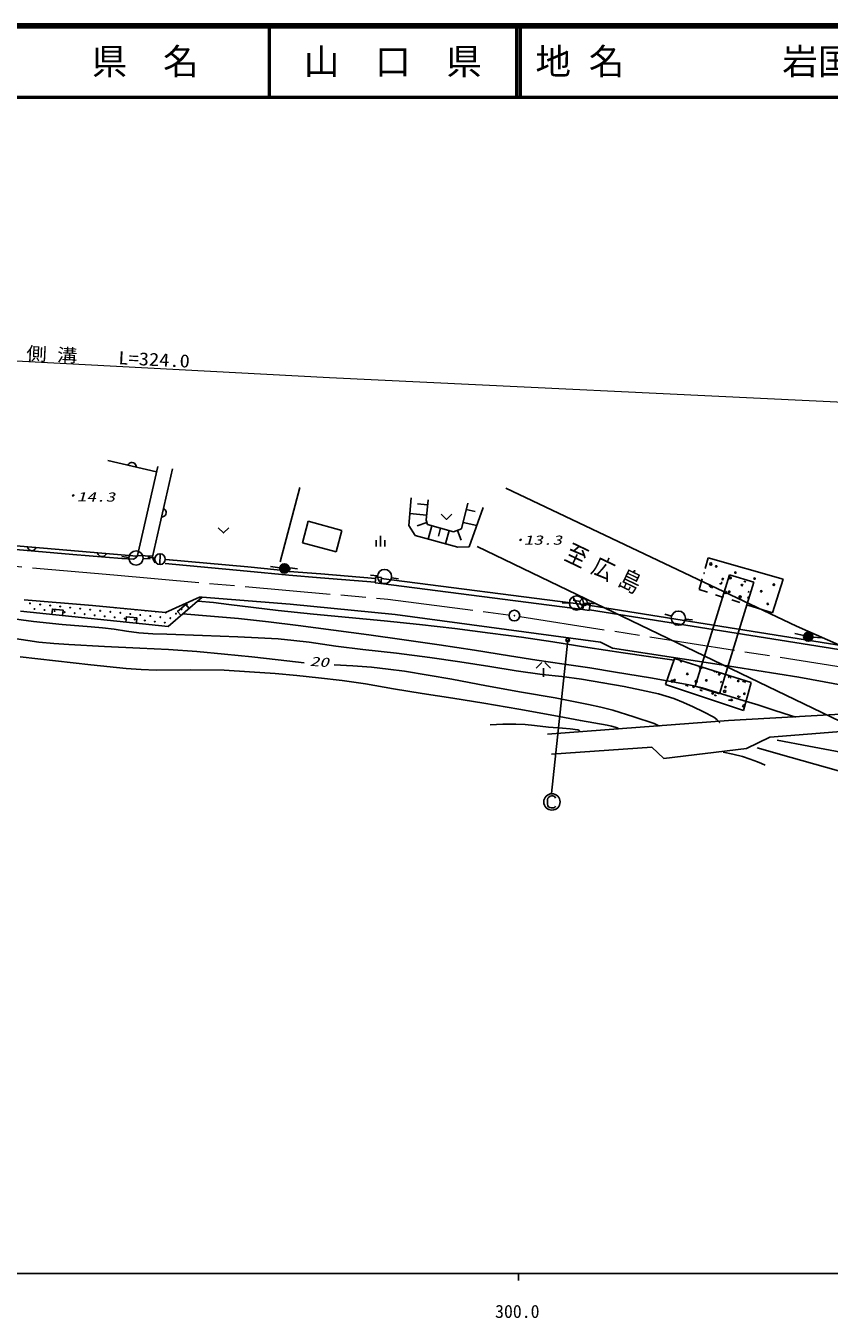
# Model space of a CAD drawing. Units: millimetres, scale not verified. Extents: x 40000 to 680000, y 20000 to 380000.
# Drawn here: x 298873 to 411611, y 198715 to 380000 of the extents above; entities that cross this region are included whole.
import ezdxf
from ezdxf.enums import TextEntityAlignment as Align

# ---------------------------------------------------------------- set-up
doc = ezdxf.new("R2010")
doc.units = ezdxf.units.MM
doc.header["$LTSCALE"] = 1000
doc.linetypes.add('CHAIN', pattern=[18.5, 12, -1.5, 3.5, -1.5])
for name, color, linetype, lineweight in [('M-BGD', 7, 'Continuous', 25), ('M-BGD-HTXT', 7, 'Continuous', 13), ('M-BMK', 2, 'CHAIN', 13), ('M-STR-STRC', 7, 'Continuous', 25), ('M-TTL', 2, 'Continuous', 140), ('M-TTL-BAND', 7, 'Continuous', 25), ('M-TTL-LINE', 7, 'Continuous', 50)]:
    doc.layers.add(name, color=color, linetype=linetype, lineweight=lineweight)
doc.layers.add('M-BMK-SRVR', color=7, linetype='Continuous')
doc.layers.add('M-TTL-TXT', color=7, linetype='Continuous')
doc.styles.add('ＭＳ ゴシック', font='')
doc.styles.get('ＭＳ ゴシック').set_extended_font_data('MS Gothic')

# ---------------------------------------------------------------- blocks, each defined once
blk = doc.blocks.new('BUHIN5')
at = {"color": 7, "linetype": 'Continuous', "lineweight": 25}
blk.add_line((-981, -168), (981, 168), dxfattribs=at)
blk.add_circle((0, 0), 995, dxfattribs=at)
blk = doc.blocks.new('BUHIN7')
at = {"color": 7, "linetype": 'Continuous', "lineweight": 25}
blk.add_circle((0, 0), 995, dxfattribs=at)
blk = doc.blocks.new('BUHIN29')
at = {"color": 7, "linetype": 'Continuous', "lineweight": 25}
blk.add_lwpolyline([(-328, -674), (346, -1003), (1003, 346), (328, 674)], dxfattribs=at)
blk = doc.blocks.new('BUHIN36')
at = {"color": 7, "linetype": 'Continuous', "lineweight": 25}
for p, q in [((705, -256), (-705, 256)), ((349, 511), (-497, 819)), ((-60, -616), (-906, -309))]:
    blk.add_line(p, q, dxfattribs=at)
blk = doc.blocks.new('BUHIN37')
at = {"color": 7, "linetype": 'Continuous', "lineweight": 25}
blk.add_lwpolyline([(591, 583), (-331, 120), (79, -827)], dxfattribs=at)
blk = doc.blocks.new('BUHIN45')
at = {"color": 3, "linetype": 'Continuous', "lineweight": 25}
for radius in [746, 22.5]:
    blk.add_circle((0, 0), radius, dxfattribs=at)
blk = doc.blocks.new('BUHIN46')
at = {"color": 7, "linetype": 'Continuous', "lineweight": 25}
for radius in [647, 572, 497, 419, 344, 254, 176, 101, 19.5]:
    blk.add_circle((0, 0), radius, dxfattribs=at)
blk = doc.blocks.new('BUHIN54')
at = {"color": 7, "linetype": 'Continuous', "lineweight": 25}
blk.add_lwpolyline([(-252, -545), (-357, -443), (-433, -329), (-505, -170), (-515, -20), (-494, 126), (-416, 295), (-319, 405), (-198, 495), (-29, 545), (107, 562), (252, 545)], dxfattribs=at)
blk = doc.blocks.new('BUHIN55')
at = {"color": 7, "linetype": 'Continuous', "lineweight": 25}
blk.add_line((700, -260), (-700, 260), dxfattribs=at)
blk.add_circle((0, 0), 746, dxfattribs=at)
blk = doc.blocks.new('BUHIN56')
at = {"color": 7, "linetype": 'Continuous', "lineweight": 25}
blk.add_lwpolyline([(595, 579), (-330, 123), (73, -827)], dxfattribs=at)
blk = doc.blocks.new('BUHIN58')
at = {"color": 7, "linetype": 'Continuous', "lineweight": 25}
for radius in [647, 572, 497, 419, 344, 254, 176, 101, 19.5]:
    blk.add_circle((0, 0), radius, dxfattribs=at)

msp = doc.modelspace()

# ---------------------------------------------------------------- linework, layer by layer
at = {"layer": 'M-BGD'}
for p, q in [((317187, 317452), (310362, 319022)), ((314528, 305723), (317407, 318177)), ((316656, 305493), (319469, 317879)), ((334585, 304835), (337306, 315232)), ((352640, 309897), (352948, 313809)), ((366248, 315167), (407039, 295783)), ((355250, 312787), (353832, 312929)), ((355322, 313502), (355036, 310644)), ((360025, 309436), (360882, 313062)), ((360668, 312156), (361938, 311855)), ((363058, 312425), (361102, 306930)), ((338502, 310508), (337678, 307499)), ((343231, 309214), (338502, 310508)), ((355107, 311359), (352774, 311592)), ((355146, 310348), (353787, 309844)), ((355036, 310644), (355256, 310051)), ((355256, 310051), (358904, 309018)), ((360240, 310342), (362156, 309889)), ((265241, 309785), (314470, 305628)), ((342407, 306205), (343231, 309214)), ((353498, 308513), (352640, 309897)), ((359498, 306886), (353498, 308513)), ((355864, 309879), (355336, 308014)), ((357080, 309535), (356766, 308424)), ((358296, 309190), (357776, 307353)), ((358904, 309018), (360025, 309436)), ((359465, 309227), (359983, 307836)), ((289585, 307232), (305451, 305859)), ((342407, 306205), (337678, 307499)), ((361102, 306930), (359498, 306886)), ((362209, 306949), (417778, 280200)), ((305451, 305859), (312360, 305285)), ((313339, 305442), (312343, 305537)), ((312360, 305285), (314000, 305168)), ((314000, 305168), (314316, 305375)), ((314316, 305375), (314528, 305723)), ((314527, 305722), (316682, 305607)), ((315331, 305280), (316329, 305213)), ((316963, 305312), (315976, 305477)), ((316656, 305493), (316768, 305045)), ((316768, 305045), (317027, 304671)), ((329949, 303522), (318446, 304561)), ((318451, 305136), (319448, 305068)), ((318500, 305158), (330006, 304119)), ((394229, 303895), (394650, 305373)), ((394650, 305373), (405160, 302366)), ((335779, 302929), (329949, 303522)), ((330006, 304119), (335957, 303514)), ((334521, 303972), (333232, 304140)), ((340219, 302567), (335779, 302929)), ((335809, 303792), (336010, 303761)), ((340264, 303115), (335824, 303477)), ((335934, 303979), (337020, 303824)), ((347951, 302492), (340264, 303115)), ((348218, 302850), (347223, 302951)), ((397626, 302986), (392820, 287359)), ((401017, 301943), (397626, 302986)), ((347891, 301946), (340219, 302567)), ((347977, 302725), (347881, 301857)), ((347881, 301857), (348678, 301769)), ((348774, 302637), (347977, 302725)), ((348678, 301769), (348774, 302637)), ((348678, 301769), (377038, 298123)), ((377127, 298817), (348755, 302464)), ((350198, 302581), (351183, 302412)), ((393378, 300909), (393808, 302417)), ((396211, 286317), (401017, 301943)), ((405160, 302366), (403641, 297653)), ((298618, 299463), (308223, 298687)), ((318457, 297727), (323260, 299832)), ((323629, 299832), (318826, 295732)), ((323260, 299832), (323629, 299832)), ((323629, 299832), (335959, 298865)), ((376651, 299252), (375672, 299457)), ((394519, 300547), (393378, 300909)), ((396799, 299823), (395659, 300185)), ((399080, 299100), (397940, 299462)), ((318826, 295732), (298101, 297911)), ((308223, 298687), (318457, 297727)), ((335959, 298865), (350692, 297401)), ((350692, 297401), (379515, 293561)), ((375143, 299043), (374143, 299038)), ((377038, 298123), (377158, 299013)), ((377932, 298003), (377038, 298123)), ((377129, 298883), (378114, 298717)), ((377158, 299013), (378052, 298892)), ((377634, 299071), (378621, 298914)), ((378052, 298892), (377932, 298003)), ((415047, 292192), (377958, 298095)), ((414750, 292826), (378049, 298667)), ((389495, 297200), (388538, 297489)), ((403641, 297653), (400220, 298738)), ((391444, 296785), (392436, 296659)), ((407039, 295783), (448013, 277701)), ((408044, 294469), (406776, 294757)), ((409325, 294267), (410620, 294151)), ((379515, 293561), (381197, 292718)), ((381197, 292718), (395582, 290486)), ((371309, 290679), (370504, 289874)), ((371699, 290679), (372504, 289874)), ((388635, 287607), (389906, 291266)), ((389906, 291266), (400665, 287886)), ((395582, 290486), (407371, 288640)), ((371504, 289874), (371504, 288679)), ((407371, 288640), (421125, 286117)), ((399580, 283949), (388635, 287607)), ((392820, 287359), (396211, 286317)), ((400665, 287886), (399580, 283949)), ((417040, 283660), (397468, 282533)), ((397468, 282533), (372067, 280649)), ((403274, 280236), (413840, 281041)), ((400012, 278645), (403274, 280236)), ((372632, 277826), (386747, 278805)), ((386747, 278805), (388404, 277224)), ((388404, 277224), (400012, 278645))]:
    msp.add_line(p, q, dxfattribs=at)
for points in [[(313189, 318371), (313267, 318495), (313364, 318593), (313504, 318696), (313649, 318737), (313796, 318746), (313977, 318704), (314105, 318632), (314218, 318532), (314302, 318377), (314346, 318247), (314359, 318103)], [(318195, 312271), (318319, 312194), (318417, 312097), (318521, 311957), (318562, 311812), (318571, 311666), (318530, 311484), (318458, 311356), (318359, 311243), (318204, 311158), (318074, 311114), (317929, 311101)], [(323025, 299271), (325201, 299090), (327383, 298847), (330819, 298397), (334264, 298007), (339223, 297482), (344193, 297012), (349156, 296554), (354125, 296039), (359076, 295443), (364029, 294818), (368436, 294225), (372834, 293572), (377760, 292794), (382698, 292033), (386277, 291516), (389859, 291029)], [(321798, 298269), (321311, 298839), (320170, 297865), (320657, 297295)], [(320913, 297497), (324804, 297204), (328706, 296850), (332911, 296393), (337109, 295876), (342054, 295220), (347008, 294559), (351950, 293887), (356896, 293173), (361829, 292425), (366764, 291634), (370597, 291007), (374443, 290439), (378036, 289921), (381616, 289345), (386530, 288522), (391447, 287651), (392612, 287418), (393772, 287125), (396647, 286232), (399537, 285365)], [(295443, 297032), (299940, 296438), (303985, 296025), (308047, 295671), (309651, 295538), (311256, 295345), (312983, 295079), (314718, 294872), (316683, 294734), (318664, 294655), (323649, 294470), (328641, 294285), (331467, 294166), (334288, 293987), (336466, 293791), (338637, 293534), (342401, 292996), (346177, 292517), (350874, 291995), (355577, 291411), (359791, 290802), (364005, 290133), (367675, 289544), (371353, 289014), (374111, 288713), (376875, 288350), (379865, 287861), (382843, 287313), (385254, 286826), (387660, 286278), (388745, 285977), (389814, 285617), (391189, 285070), (392541, 284469), (393988, 283768), (395411, 283012), (395827, 282691), (396216, 282315), (396244, 282286), (396272, 282258)], [(296662, 294163), (300706, 293536), (302805, 293338), (304911, 293201), (309894, 292942), (314887, 292705), (318891, 292493), (322891, 292220), (326734, 291882), (330581, 291483), (334267, 291076), (337953, 290664)], [(374766, 293854), (374750, 293833), (374744, 293810), (374743, 293782), (374751, 293753), (374775, 293711), (374801, 293681), (374845, 293660), (374887, 293657), (374935, 293673), (375042, 293733), (375082, 293768), (375100, 293800), (375105, 293844), (375092, 293888), (375068, 293930), (375047, 293959), (375028, 293970), (375005, 293977), (374986, 293975)], [(298082, 291489), (303044, 290909), (308000, 290358), (312974, 289855), (315059, 289713), (317147, 289631), (321923, 289644), (326708, 289596), (330270, 289403), (333841, 289148), (336908, 288867), (339968, 288526), (343245, 288150), (346523, 287712), (350493, 286997), (354484, 286339), (358812, 285692), (363131, 284985), (368043, 284134), (372955, 283239), (376698, 282532), (380472, 281881), (381043, 281776), (381594, 281612), (381849, 281503), (382104, 281372)], [(342138, 290362), (344773, 290222), (347404, 290022), (349709, 289772), (352018, 289460), (355328, 288933), (358636, 288345), (363537, 287438), (368454, 286548), (373138, 285714), (377822, 284818), (379548, 284434), (381268, 283989), (384176, 283083), (387067, 282120), (387441, 281940), (387810, 281750)], [(399537, 285365), (401623, 284746), (403690, 284070), (405291, 283541), (406911, 283031)], [(364036, 281960), (365831, 282032), (367638, 282045), (368947, 281982), (370266, 281858), (372240, 281638), (374187, 281481), (375248, 281395), (376350, 281243), (376500, 281177), (376624, 281055), (376648, 281022), (376678, 280981)], [(404307, 279802), (408767, 278932), (413253, 278118)], [(396732, 278089), (398094, 277816), (399448, 277484), (400520, 277138), (401575, 276734), (402094, 276521), (402613, 276305)], [(401494, 278730), (406287, 277349), (411097, 275990), (412911, 275501)]]:
    msp.add_lwpolyline(points, dxfattribs=at)
for centre, radius in [((395016, 304514), 149), ((395758, 304170), 99.5), ((398454, 303315), 99.5), ((394902, 301474), 99.5), ((396678, 302395), 99.5), ((399374, 301539), 99.5), ((401150, 302460), 99.5), ((403846, 301605), 99.5), ((377140, 299150), 498), ((397087, 300519), 149), ((397598, 300619), 99.5), ((399109, 299877), 149), ((400294, 299764), 99.5), ((402070, 300684), 99.5), ((299468, 298981), 49.7), ((300097, 298204), 49.7), ((300875, 298833), 49.7), ((301504, 298056), 49.7), ((302281, 298685), 49.7), ((302910, 297908), 49.7), ((303688, 298537), 49.7), ((304317, 297760), 49.7), ((305094, 298390), 49.7), ((305723, 297612), 49.7), ((306500, 298242), 49.7), ((307130, 297464), 49.7), ((307907, 298094), 49.7), ((308536, 297317), 49.7), ((309313, 297946), 49.7), ((310720, 297798), 49.7), ((312126, 297650), 49.7), ((313533, 297502), 49.7), ((314939, 297354), 49.7), ((318529, 297688), 49.7), ((319936, 297540), 49.7), ((320713, 298169), 49.7), ((321490, 298798), 49.7), ((402990, 298909), 99.5), ((309943, 297169), 49.7), ((311349, 297021), 49.7), ((312756, 296873), 49.7), ((314162, 296725), 49.7), ((315568, 296577), 49.7), ((316346, 297206), 49.7), ((316975, 296429), 49.7), ((317752, 297058), 49.7), ((318381, 296281), 49.7), ((319159, 296910), 49.7), ((374924, 293817), 249), ((393508, 289967), 99.5), ((389908, 288224), 99.5), ((391708, 289095), 99.5), ((394379, 288167), 99.5), ((396179, 289039), 99.5), ((389589, 288070), 149), ((392579, 287295), 99.5), ((392943, 288027), 149), ((395251, 286367), 99.5), ((396951, 286635), 149), ((397051, 287239), 99.5), ((398851, 288111), 99.5), ((397923, 285439), 99.5), ((399723, 286311), 99.5)]:
    msp.add_circle(centre, radius, dxfattribs=at)
for centre, radius, start, end in [((393982, 303250), 99.5, 291.73277, 36.4846), ((395065, 301160), 149, 338.48037, 162.97742), ((396397, 301851), 149, 186.16908, 57.29226), ((397728, 302541), 149, 308.52061, 279.89423), ((399750, 301899), 149, 14.69583, 138.87939), ((322267, 299427), 49.7, 237.40044, 349.95078), ((400441, 300568), 149, 110.88865, 207.85519), ((311497, 298427), 49.7, 245.77384, 283.50109), ((312903, 298279), 49.7, 213.55487, 315.72006), ((314310, 298131), 49.7, 192.70321, 336.57172), ((315716, 297983), 49.7, 174.18005, 355.09487), ((317123, 297835), 49.7, 155.60677, 13.66815), ((390836, 290895), 99.5, 113.79283, 31.32866), ((391636, 290727), 149, 164.22343, 191.72715), ((391636, 290727), 149, 309.8102, 340.89806), ((393639, 290031), 149, 139.11856, 6.00293), ((395643, 289335), 149, 107.00649, 174.16091), ((395643, 289335), 149, 331.17403, 38.11501), ((397647, 288639), 149, 292.23187, 212.18273), ((391593, 287373), 149, 341.75732, 160.93225), ((393597, 286677), 149, 348.95663, 153.73294), ((396297, 287985), 149, 291.83414, 27.41311), ((399651, 287942), 149, 316.95681, 187.45779), ((395601, 285981), 149, 356.27976, 146.40981), ((397605, 285285), 149, 3.86342, 138.82615), ((398955, 285938), 149, 119.25286, 5.58498), ((399608, 284588), 149, 2.3462, 326.83795)]:
    msp.add_arc(centre, radius, start, end, dxfattribs=at)
at = {"layer": 'M-BGD-HTXT'}
for p, q in [((138748, 341503), (341500, 330650)), ((341500, 330650), (467644, 324673))]:
    msp.add_line(p, q, dxfattribs=at)
at = {"layer": 'M-BMK'}
for p, q in [((281369, 305616), (311218, 302980)), ((311218, 302980), (349685, 299585)), ((349685, 299585), (366693, 297362)), ((368178, 297149), (465267, 281962))]:
    msp.add_line(p, q, dxfattribs=at)
at = {"layer": 'M-STR-STRC'}
msp.add_line((374924, 293817), (372644, 272327), dxfattribs=at)
msp.add_lwpolyline([(373216, 271676), (373170, 271785), (373089, 271865), (372980, 271929), (372848, 271963), (372623, 271963), (372445, 271929), (372261, 271802), (372152, 271641), (372106, 271411), (372106, 270848), (372152, 270606), (372238, 270462), (372405, 270342), (372612, 270296), (372830, 270296), (372997, 270313), (373083, 270365), (373164, 270439), (373198, 270520)], dxfattribs=at)
msp.add_circle((372710, 271129), 1144, dxfattribs=at)
at = {"layer": 'M-TTL'}
msp.add_line((680000, 380000), (40000, 380000), dxfattribs=at)
at = {"layer": 'M-TTL-BAND'}
for p, q in [((40000, 205000), (579000, 205000)), ((368000, 205000), (368000, 204000))]:
    msp.add_line(p, q, dxfattribs=at)
at = {"layer": 'M-TTL-LINE'}
for p, q in [((333000, 380000), (333000, 370000)), ((367750, 380000), (367750, 370000)), ((368250, 380000), (368250, 370000)), ((40000, 370000), (680000, 370000))]:
    msp.add_line(p, q, dxfattribs=at)

# ---------------------------------------------------------------- block references
at = {"layer": 'M-BGD', "rotation": 109.96618}
for name, p in [('BUHIN37', (357930, 311119)), ('BUHIN56', (326607, 309219)), ('BUHIN36', (348653, 307718)), ('BUHIN54', (299701, 306875)), ('BUHIN54', (309547, 306044)), ('BUHIN7', (314334, 305347)), ('BUHIN55', (317702, 305188)), ('BUHIN58', (335166, 303888)), ('BUHIN7', (349213, 302750)), ('BUHIN5', (376143, 299049)), ('BUHIN29', (303282, 297366)), ('BUHIN29', (313645, 296277)), ('BUHIN7', (390452, 296911)), ('BUHIN46', (408678, 294324))]:
    msp.add_blockref(name, p, dxfattribs=at)
at = {"layer": 'M-BMK-SRVR', "rotation": 109.96618}
msp.add_blockref('BUHIN45', (367437, 297264), dxfattribs=at)

# ---------------------------------------------------------------- texts
at = {"layer": 'M-BGD-HTXT', "style": 'ＭＳ ゴシック', "width": 1.15}
msp.add_text('側 溝\u3000\u3000L=324.0', height=1833, rotation=357.2, dxfattribs=at).set_placement((298875, 332621), align=Align.BOTTOM_LEFT)
at = {"layer": 'M-BGD-HTXT', "style": 'ＭＳ ゴシック', "oblique": 15}
msp.add_text('・', height=1320, rotation=359.6, dxfattribs=at).set_placement((304427, 313048), align=Align.BOTTOM_LEFT)
at = {"layer": 'M-BGD-HTXT', "style": 'ＭＳ ゴシック', "oblique": 15, "width": 1.5}
for s, rotation, p in [('14.3', 359.6, (306019, 312894)), ('20', 355.9, (338664, 289835))]:
    msp.add_text(s, height=1320, rotation=rotation, dxfattribs=at).set_placement(p, align=Align.BOTTOM_LEFT)
msp.add_text('13.3', height=1320, dxfattribs=at).set_placement((368748, 306815), align=Align.BOTTOM_LEFT)
at = {"layer": 'M-BGD-HTXT', "style": 'ＭＳ ゴシック', "oblique": 15}
msp.add_text('・', height=1320, dxfattribs=at).set_placement((367217, 306815), align=Align.BOTTOM_LEFT)
at = {"layer": 'M-BGD-HTXT', "insert": (374169, 304920), "char_height": 2566, "attachment_point": 7, "rotation": 334.5, "style": 'ＭＳ ゴシック'}
msp.add_mtext('\\T1.4;\\W0.85;至広島', dxfattribs=at)
at = {"layer": 'M-TTL-BAND', "style": 'ＭＳ ゴシック'}
msp.add_text('300.0', height=1833, dxfattribs=at).set_placement((367844, 198195), align=Align.BOTTOM_CENTER)
at = {"layer": 'M-TTL-TXT', "style": 'ＭＳ ゴシック'}
for s, p in [('県\u3000名', (315625, 375000)), ('山\u3000口\u3000県', (350375, 375000))]:
    msp.add_text(s, height=3666, dxfattribs=at).set_placement(p, align=Align.MIDDLE_CENTER)
for s, p in [('地 名', (370380, 375000)), ('岩国市小瀬', (405024, 375000))]:
    msp.add_text(s, height=3666, dxfattribs=at).set_placement(p, align=Align.MIDDLE_LEFT)

doc.saveas('drawing.dxf')
